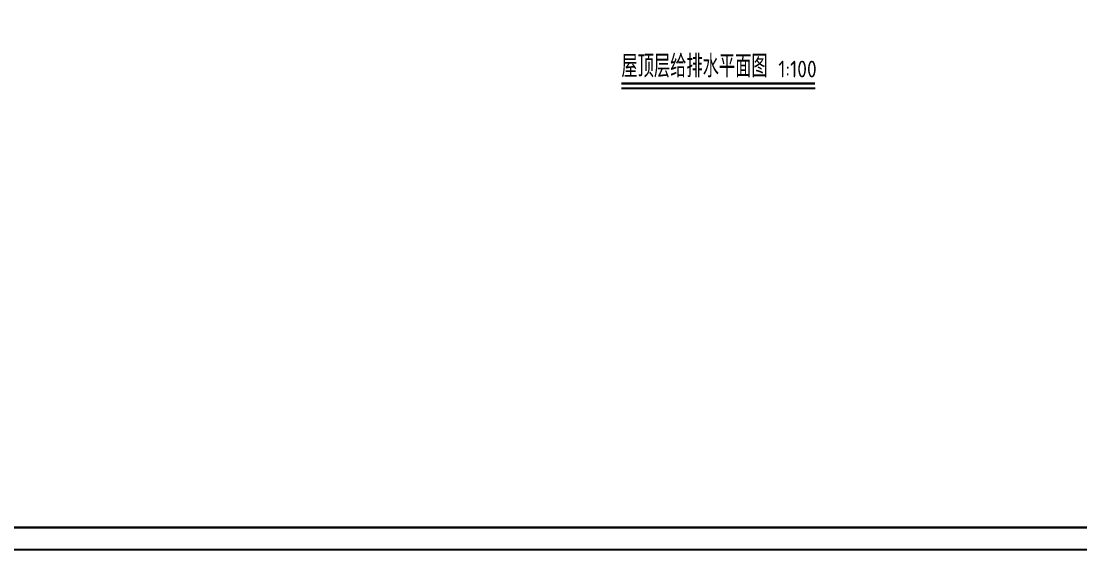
# Model space of a CAD drawing. Extents: x 27938 to 1042331, y -235042 to 1535213.
# Drawn here: x 675249 to 722767, y 256415 to 280171 of the extents above; entities that cross this region are included whole.
import ezdxf

# ---------------------------------------------------------------- set-up
doc = ezdxf.new("R2010")
doc.units = 0
doc.header["$LTSCALE"] = 1000
doc.header["$MEASUREMENT"] = 0
doc.layers.add('DIM_SYMB', color=3, linetype='Continuous')
doc.layers.add('图框', color=140, linetype='Continuous')
doc.layers.add('yichutu', color=7, linetype='Continuous', true_color=0xffffff, plot=False)
doc.styles.get("Standard").update_dxf_attribs({"font": 'gbenor.shx', "bigfont": 'gbcbig.shx'})

# ---------------------------------------------------------------- blocks, each defined once
blk = doc.blocks.new('TK')
at = {"layer": '图框'}
blk.add_lwpolyline([(465375, 548714), (549475, 548714), (549475, 489314), (465375, 489314)], close=True, dxfattribs=at)
blk.add_lwpolyline([(465375, 548714), (549475, 548714), (549475, 489314), (465375, 489314)], close=True, dxfattribs=at)
at = {"layer": '图框', "const_width": 100}
blk.add_lwpolyline([(548475, 490314), (548475, 547714), (467875, 547714), (467875, 490314)], close=True, dxfattribs=at)
blk = doc.blocks.new('yct-841-594-84100-59399.9999999999-100-1000.0')
at = {"layer": 'yichutu', "color": 7, "true_color": 0xffffff}
blk.add_lwpolyline([(0, 0), (0, 59400), (84100, 59400), (84100, 0)], close=True, dxfattribs=at)

msp = doc.modelspace()

# ---------------------------------------------------------------- linework, layer by layer
at = {"layer": 'DIM_SYMB', "const_width": 105}
msp.add_lwpolyline([(702191.8, 277367.2), (710884, 277367.2)], dxfattribs=at)
at = {"layer": 'DIM_SYMB'}
msp.add_lwpolyline([(702191.8, 277157.2), (710884, 277157.2)], dxfattribs=at)

# ---------------------------------------------------------------- block references
msp.add_blockref('TK', (202139.1, -232898.5))
at = {"layer": 'yichutu'}
msp.add_blockref('yct-841-594-84100-59399.9999999999-100-1000.0', (667514.1, 256415.2), dxfattribs=at)

# ---------------------------------------------------------------- texts
at = {"layer": 'DIM_SYMB', "color": 7}
for s, height, p in [('屋顶层给排水平面图', 1012.77, (702191.8, 277644.2)), ('1:100', 750, (709233.5, 277644.2))]:
    msp.add_text(s, height=height, dxfattribs=at).set_placement(p)

doc.saveas('drawing.dxf')
